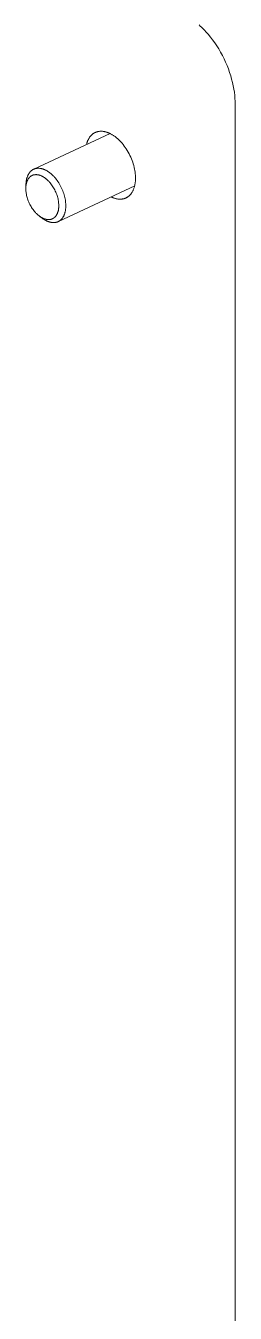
# Model space of a CAD drawing. Header units: millimetres. Extents: x -507 to 4570, y -12 to 3479.
# Drawn here: x 3109.6 to 3131, y 1291.6 to 1423.6 of the extents above; entities that cross this region are included whole.
import ezdxf

# ---------------------------------------------------------------- set-up
doc = ezdxf.new("R2010")
doc.units = ezdxf.units.MM
doc.layers.add('ZANO_R', color=7, linetype='Continuous', lineweight=0)

msp = doc.modelspace()

# ---------------------------------------------------------------- linework, layer by layer
at = {"layer": 'ZANO_R'}
for p, q in [((3127.33, 1423.64), (3127.45, 1423.53)), ((3127.45, 1423.53), (3127.56, 1423.42)), ((3127.56, 1423.42), (3127.68, 1423.31)), ((3127.68, 1423.31), (3127.8, 1423.19)), ((3127.8, 1423.19), (3127.92, 1423.06)), ((3127.92, 1423.06), (3128.03, 1422.94)), ((3128.03, 1422.94), (3128.27, 1422.68)), ((3128.27, 1422.68), (3128.49, 1422.4)), ((3128.49, 1422.4), (3128.71, 1422.11)), ((3128.71, 1422.11), (3128.93, 1421.81)), ((3128.93, 1421.81), (3129.14, 1421.5)), ((3129.14, 1421.5), (3129.34, 1421.18)), ((3129.34, 1421.18), (3129.53, 1420.85)), ((3129.53, 1420.85), (3129.71, 1420.52)), ((3129.71, 1420.52), (3129.88, 1420.17)), ((3129.88, 1420.17), (3130.04, 1419.83)), ((3130.04, 1419.83), (3130.19, 1419.48)), ((3130.19, 1419.48), (3130.33, 1419.13)), ((3130.33, 1419.13), (3130.45, 1418.78)), ((3130.45, 1418.78), (3130.57, 1418.43)), ((3130.57, 1418.43), (3130.66, 1418.08)), ((3130.66, 1418.08), (3130.75, 1417.73)), ((3130.75, 1417.73), (3130.83, 1417.4)), ((3130.83, 1417.4), (3130.89, 1417.06)), ((3130.89, 1417.06), (3130.94, 1416.74)), ((3130.94, 1416.74), (3130.98, 1416.42)), ((3130.98, 1416.42), (3131, 1416.11)), ((3131, 1416.11), (3131.02, 1415.81)), ((3131.02, 1415.81), (3131.02, 1415.52)), ((3131.02, 1161.66), (3131.02, 1415.52)), ((3110.44, 1408.87), (3118.22, 1412.51)), ((3116.13, 1412.12), (3116.16, 1412.16)), ((3116.16, 1412.16), (3116.19, 1412.2)), ((3116.19, 1412.2), (3116.22, 1412.24)), ((3116.22, 1412.24), (3116.25, 1412.28)), ((3116.25, 1412.28), (3116.29, 1412.31)), ((3116.29, 1412.31), (3116.32, 1412.35)), ((3116.32, 1412.35), (3116.36, 1412.38)), ((3116.36, 1412.38), (3116.39, 1412.41)), ((3116.39, 1412.41), (3116.43, 1412.45)), ((3116.43, 1412.45), (3116.47, 1412.48)), ((3116.47, 1412.48), (3116.51, 1412.5)), ((3116.51, 1412.5), (3116.53, 1412.52)), ((3116.53, 1412.52), (3116.55, 1412.53)), ((3116.55, 1412.53), (3116.57, 1412.54)), ((3116.57, 1412.54), (3116.59, 1412.55)), ((3116.59, 1412.55), (3116.61, 1412.57)), ((3116.61, 1412.57), (3116.63, 1412.58)), ((3116.63, 1412.58), (3116.65, 1412.59)), ((3116.65, 1412.59), (3116.67, 1412.6)), ((3116.67, 1412.6), (3116.69, 1412.61)), ((3116.69, 1412.61), (3116.71, 1412.62)), ((3116.71, 1412.62), (3116.73, 1412.63)), ((3116.73, 1412.63), (3116.76, 1412.64)), ((3116.76, 1412.64), (3116.78, 1412.65)), ((3116.78, 1412.65), (3116.8, 1412.66)), ((3116.8, 1412.66), (3116.82, 1412.66)), ((3116.82, 1412.66), (3116.84, 1412.67)), ((3116.84, 1412.67), (3116.89, 1412.69)), ((3116.89, 1412.69), (3116.93, 1412.7)), ((3116.93, 1412.7), (3116.98, 1412.71)), ((3116.98, 1412.71), (3117.03, 1412.72)), ((3117.03, 1412.72), (3117.07, 1412.73)), ((3117.07, 1412.73), (3117.12, 1412.73)), ((3117.12, 1412.73), (3117.17, 1412.74)), ((3117.17, 1412.74), (3117.21, 1412.74)), ((3117.21, 1412.74), (3117.26, 1412.75)), ((3117.26, 1412.75), (3117.31, 1412.75)), ((3117.31, 1412.75), (3117.36, 1412.74)), ((3117.36, 1412.74), (3117.41, 1412.74)), ((3117.41, 1412.74), (3117.46, 1412.74)), ((3117.46, 1412.74), (3117.5, 1412.73)), ((3117.5, 1412.73), (3117.55, 1412.73)), ((3117.55, 1412.73), (3117.6, 1412.72)), ((3117.6, 1412.72), (3117.65, 1412.71)), ((3117.65, 1412.71), (3117.7, 1412.7)), ((3117.7, 1412.7), (3117.75, 1412.69)), ((3117.75, 1412.69), (3117.8, 1412.67)), ((3117.8, 1412.67), (3117.85, 1412.66)), ((3117.85, 1412.66), (3117.89, 1412.65)), ((3117.89, 1412.65), (3117.94, 1412.63)), ((3117.94, 1412.63), (3117.99, 1412.61)), ((3117.99, 1412.61), (3118.04, 1412.59)), ((3118.04, 1412.59), (3118.09, 1412.57)), ((3118.09, 1412.57), (3118.13, 1412.55)), ((3118.13, 1412.55), (3118.18, 1412.53)), ((3118.18, 1412.53), (3118.23, 1412.51)), ((3118.23, 1412.51), (3118.27, 1412.48)), ((3118.27, 1412.48), (3118.33, 1412.45)), ((3118.33, 1412.45), (3118.39, 1412.42)), ((3118.39, 1412.42), (3118.45, 1412.39)), ((3118.45, 1412.39), (3118.5, 1412.35)), ((3118.5, 1412.35), (3118.56, 1412.31)), ((3118.56, 1412.31), (3118.62, 1412.27)), ((3118.62, 1412.27), (3118.68, 1412.23)), ((3118.68, 1412.23), (3118.74, 1412.19)), ((3118.74, 1412.19), (3118.8, 1412.14)), ((3118.8, 1412.14), (3118.86, 1412.1)), ((3115.81, 1411.38), (3115.83, 1411.44)), ((3115.83, 1411.44), (3115.84, 1411.49)), ((3115.84, 1411.49), (3115.86, 1411.54)), ((3115.86, 1411.54), (3115.87, 1411.6)), ((3115.87, 1411.6), (3115.89, 1411.65)), ((3115.89, 1411.65), (3115.91, 1411.7)), ((3115.91, 1411.7), (3115.93, 1411.75)), ((3115.93, 1411.75), (3115.95, 1411.8)), ((3115.95, 1411.8), (3115.98, 1411.85)), ((3115.98, 1411.85), (3116, 1411.9)), ((3116, 1411.9), (3116.02, 1411.94)), ((3116.02, 1411.94), (3116.05, 1411.99)), ((3116.05, 1411.99), (3116.07, 1412.03)), ((3116.07, 1412.03), (3116.1, 1412.08)), ((3116.1, 1412.08), (3116.13, 1412.12)), ((3118.86, 1412.1), (3118.92, 1412.05)), ((3118.92, 1412.05), (3118.98, 1411.99)), ((3118.98, 1411.99), (3119.04, 1411.94)), ((3119.04, 1411.94), (3119.1, 1411.89)), ((3119.1, 1411.89), (3119.15, 1411.83)), ((3119.15, 1411.83), (3119.21, 1411.77)), ((3119.21, 1411.77), (3119.27, 1411.71)), ((3119.27, 1411.71), (3119.33, 1411.65)), ((3119.33, 1411.65), (3119.45, 1411.52)), ((3119.45, 1411.52), (3119.56, 1411.38)), ((3119.56, 1411.38), (3119.67, 1411.23)), ((3119.67, 1411.23), (3119.78, 1411.08)), ((3119.78, 1411.08), (3119.88, 1410.93)), ((3119.88, 1410.93), (3119.98, 1410.77)), ((3119.98, 1410.77), (3120.08, 1410.6)), ((3120.08, 1410.6), (3120.17, 1410.43)), ((3120.17, 1410.43), (3120.25, 1410.26)), ((3120.25, 1410.26), (3120.33, 1410.09)), ((3120.33, 1410.09), (3120.41, 1409.92)), ((3120.41, 1409.92), (3120.48, 1409.74)), ((3120.48, 1409.74), (3120.54, 1409.56)), ((3120.54, 1409.56), (3120.6, 1409.39)), ((3109.8, 1408.19), (3109.78, 1408.15)), ((3109.82, 1408.24), (3109.8, 1408.19)), ((3109.84, 1408.28), (3109.82, 1408.24)), ((3109.87, 1408.32), (3109.84, 1408.28)), ((3109.89, 1408.36), (3109.87, 1408.32)), ((3109.91, 1408.4), (3109.89, 1408.36)), ((3109.94, 1408.44), (3109.91, 1408.4)), ((3109.97, 1408.48), (3109.94, 1408.44)), ((3109.99, 1408.52), (3109.97, 1408.48)), ((3110.01, 1408.53), (3109.99, 1408.52)), ((3110.02, 1408.55), (3110.01, 1408.53)), ((3110.04, 1408.57), (3110.02, 1408.55)), ((3110.05, 1408.59), (3110.04, 1408.57)), ((3110.07, 1408.6), (3110.05, 1408.59)), ((3110.08, 1408.62), (3110.07, 1408.6)), ((3110.1, 1408.63), (3110.08, 1408.62)), ((3110.11, 1408.65), (3110.1, 1408.63)), ((3110.13, 1408.67), (3110.11, 1408.65)), ((3110.15, 1408.68), (3110.13, 1408.67)), ((3110.16, 1408.69), (3110.15, 1408.68)), ((3110.18, 1408.71), (3110.16, 1408.69)), ((3110.2, 1408.72), (3110.18, 1408.71)), ((3110.18, 1408.18), (3110.2, 1408.19)), ((3110.21, 1408.73), (3110.2, 1408.72)), ((3110.2, 1408.19), (3110.22, 1408.19)), ((3110.23, 1408.75), (3110.21, 1408.73)), ((3110.22, 1408.19), (3110.23, 1408.2)), ((3110.25, 1408.76), (3110.23, 1408.75)), ((3110.23, 1408.2), (3110.25, 1408.21)), ((3110.27, 1408.77), (3110.25, 1408.76)), ((3110.25, 1408.21), (3110.27, 1408.22)), ((3110.29, 1408.78), (3110.27, 1408.77)), ((3110.27, 1408.22), (3110.28, 1408.23)), ((3110.28, 1408.23), (3110.3, 1408.23)), ((3110.3, 1408.8), (3110.29, 1408.78)), ((3110.32, 1408.81), (3110.3, 1408.8)), ((3110.3, 1408.23), (3110.32, 1408.24)), ((3110.34, 1408.82), (3110.32, 1408.81)), ((3110.32, 1408.24), (3110.34, 1408.25)), ((3110.36, 1408.83), (3110.34, 1408.82)), ((3110.34, 1408.25), (3110.35, 1408.25)), ((3110.35, 1408.25), (3110.37, 1408.26)), ((3110.38, 1408.84), (3110.36, 1408.83)), ((3110.37, 1408.26), (3110.39, 1408.26)), ((3110.4, 1408.85), (3110.38, 1408.84)), ((3110.39, 1408.26), (3110.41, 1408.27)), ((3110.42, 1408.85), (3110.4, 1408.85)), ((3110.41, 1408.27), (3110.43, 1408.27)), ((3110.44, 1408.86), (3110.42, 1408.85)), ((3110.43, 1408.27), (3110.45, 1408.28)), ((3110.46, 1408.87), (3110.44, 1408.86)), ((3110.45, 1408.28), (3110.46, 1408.28)), ((3110.48, 1408.88), (3110.46, 1408.87)), ((3110.46, 1408.28), (3110.48, 1408.28)), ((3110.5, 1408.89), (3110.48, 1408.88)), ((3110.48, 1408.28), (3110.5, 1408.29)), ((3110.52, 1408.89), (3110.5, 1408.89)), ((3110.5, 1408.29), (3110.52, 1408.29)), ((3110.54, 1408.9), (3110.52, 1408.89)), ((3110.52, 1408.29), (3110.54, 1408.29)), ((3110.56, 1408.91), (3110.54, 1408.9)), ((3110.54, 1408.29), (3110.56, 1408.29)), ((3110.58, 1408.91), (3110.56, 1408.91)), ((3110.56, 1408.29), (3110.58, 1408.29)), ((3110.6, 1408.92), (3110.58, 1408.91)), ((3110.58, 1408.29), (3110.6, 1408.3)), ((3110.62, 1408.92), (3110.6, 1408.92)), ((3110.6, 1408.3), (3110.62, 1408.3)), ((3110.64, 1408.93), (3110.62, 1408.92)), ((3110.62, 1408.3), (3110.64, 1408.3)), ((3110.66, 1408.93), (3110.64, 1408.93)), ((3110.64, 1408.3), (3110.65, 1408.3)), ((3110.65, 1408.3), (3110.67, 1408.3)), ((3110.68, 1408.94), (3110.66, 1408.93)), ((3110.67, 1408.3), (3110.69, 1408.3)), ((3110.7, 1408.94), (3110.68, 1408.94)), ((3110.69, 1408.3), (3110.71, 1408.3)), ((3110.72, 1408.94), (3110.7, 1408.94)), ((3110.71, 1408.3), (3110.73, 1408.29)), ((3110.75, 1408.94), (3110.72, 1408.94)), ((3110.73, 1408.29), (3110.77, 1408.29)), ((3110.77, 1408.95), (3110.75, 1408.94)), ((3110.79, 1408.95), (3110.77, 1408.95)), ((3110.77, 1408.29), (3110.81, 1408.29)), ((3110.81, 1408.95), (3110.79, 1408.95)), ((3110.83, 1408.95), (3110.81, 1408.95)), ((3110.81, 1408.29), (3110.85, 1408.28)), ((3110.85, 1408.95), (3110.83, 1408.95)), ((3110.9, 1408.95), (3110.85, 1408.95)), ((3110.85, 1408.28), (3110.89, 1408.27)), ((3110.89, 1408.27), (3110.93, 1408.26)), ((3110.94, 1408.95), (3110.9, 1408.95)), ((3110.93, 1408.26), (3110.97, 1408.25)), ((3110.98, 1408.95), (3110.94, 1408.95)), ((3110.97, 1408.25), (3111, 1408.24)), ((3111.03, 1408.94), (3110.98, 1408.95)), ((3111, 1408.24), (3111.04, 1408.23)), ((3111.07, 1408.94), (3111.03, 1408.94)), ((3111.04, 1408.23), (3111.08, 1408.22)), ((3111.12, 1408.93), (3111.07, 1408.94)), ((3111.08, 1408.22), (3111.12, 1408.2)), ((3111.16, 1408.92), (3111.12, 1408.93)), ((3111.12, 1408.2), (3111.16, 1408.19)), ((3111.2, 1408.91), (3111.16, 1408.92)), ((3111.16, 1408.19), (3111.2, 1408.17)), ((3111.25, 1408.9), (3111.2, 1408.91)), ((3111.29, 1408.89), (3111.25, 1408.9)), ((3111.33, 1408.88), (3111.29, 1408.89)), ((3111.38, 1408.86), (3111.33, 1408.88)), ((3111.42, 1408.85), (3111.38, 1408.86)), ((3111.46, 1408.83), (3111.42, 1408.85)), ((3111.51, 1408.81), (3111.46, 1408.83)), ((3111.55, 1408.8), (3111.51, 1408.81)), ((3111.59, 1408.78), (3111.55, 1408.8)), ((3111.64, 1408.75), (3111.59, 1408.78)), ((3111.68, 1408.73), (3111.64, 1408.75)), ((3111.73, 1408.71), (3111.68, 1408.73)), ((3111.78, 1408.68), (3111.73, 1408.71)), ((3111.82, 1408.65), (3111.78, 1408.68)), ((3111.87, 1408.62), (3111.82, 1408.65)), ((3111.92, 1408.59), (3111.87, 1408.62)), ((3111.96, 1408.56), (3111.92, 1408.59)), ((3112.01, 1408.52), (3111.96, 1408.56)), ((3112.06, 1408.49), (3112.01, 1408.52)), ((3112.11, 1408.45), (3112.06, 1408.49)), ((3112.16, 1408.41), (3112.11, 1408.45)), ((3112.2, 1408.37), (3112.16, 1408.41)), ((3112.25, 1408.32), (3112.2, 1408.37)), ((3112.3, 1408.28), (3112.25, 1408.32)), ((3112.35, 1408.24), (3112.3, 1408.28)), ((3112.39, 1408.19), (3112.35, 1408.24)), ((3112.44, 1408.14), (3112.39, 1408.19)), ((3120.6, 1409.39), (3120.65, 1409.22)), ((3120.65, 1409.22), (3120.69, 1409.04)), ((3120.69, 1409.04), (3120.73, 1408.87)), ((3120.73, 1408.87), (3120.76, 1408.71)), ((3120.76, 1408.71), (3120.78, 1408.54)), ((3120.78, 1408.54), (3120.8, 1408.39)), ((3120.8, 1408.39), (3120.81, 1408.23)), ((3120.81, 1408.23), (3120.82, 1408.08)), ((3109.6, 1406.99), (3109.61, 1407.04)), ((3109.6, 1406.94), (3109.6, 1406.99)), ((3109.6, 1406.89), (3109.6, 1406.94)), ((3109.6, 1406.84), (3109.6, 1406.89)), ((3109.61, 1407.08), (3109.62, 1407.39)), ((3109.61, 1407.08), (3109.62, 1407.13)), ((3109.61, 1407.04), (3109.61, 1407.08)), ((3109.63, 1407.44), (3109.62, 1407.39)), ((3109.62, 1407.18), (3109.63, 1407.22)), ((3109.62, 1407.13), (3109.62, 1407.18)), ((3109.64, 1407.55), (3109.63, 1407.49)), ((3109.63, 1407.49), (3109.63, 1407.44)), ((3109.63, 1407.27), (3109.64, 1407.31)), ((3109.63, 1407.22), (3109.63, 1407.27)), ((3109.65, 1407.65), (3109.64, 1407.6)), ((3109.64, 1407.6), (3109.64, 1407.55)), ((3109.64, 1407.31), (3109.65, 1407.36)), ((3109.66, 1407.7), (3109.65, 1407.65)), ((3109.65, 1407.36), (3109.66, 1407.4)), ((3109.67, 1407.75), (3109.66, 1407.7)), ((3109.66, 1407.4), (3109.67, 1407.45)), ((3109.68, 1407.81), (3109.67, 1407.75)), ((3109.67, 1407.45), (3109.69, 1407.49)), ((3109.69, 1407.86), (3109.68, 1407.81)), ((3109.7, 1407.91), (3109.69, 1407.86)), ((3109.69, 1407.49), (3109.7, 1407.54)), ((3109.72, 1407.96), (3109.7, 1407.91)), ((3109.7, 1407.54), (3109.72, 1407.58)), ((3109.73, 1408), (3109.72, 1407.96)), ((3109.72, 1407.58), (3109.73, 1407.62)), ((3109.75, 1408.05), (3109.73, 1408)), ((3109.73, 1407.62), (3109.75, 1407.66)), ((3109.76, 1408.1), (3109.75, 1408.05)), ((3109.75, 1407.66), (3109.77, 1407.7)), ((3109.78, 1408.15), (3109.76, 1408.1)), ((3109.77, 1407.7), (3109.78, 1407.74)), ((3109.78, 1407.74), (3109.8, 1407.78)), ((3109.8, 1407.78), (3109.82, 1407.81)), ((3109.82, 1407.81), (3109.85, 1407.85)), ((3109.85, 1407.85), (3109.86, 1407.87)), ((3109.86, 1407.87), (3109.87, 1407.88)), ((3109.87, 1407.88), (3109.88, 1407.9)), ((3109.88, 1407.9), (3109.89, 1407.92)), ((3109.89, 1407.92), (3109.91, 1407.93)), ((3109.91, 1407.93), (3109.92, 1407.95)), ((3109.92, 1407.95), (3109.93, 1407.96)), ((3109.93, 1407.96), (3109.94, 1407.98)), ((3109.94, 1407.98), (3109.96, 1407.99)), ((3109.96, 1407.99), (3109.97, 1408.01)), ((3109.97, 1408.01), (3109.98, 1408.02)), ((3109.98, 1408.02), (3110, 1408.04)), ((3110, 1408.04), (3110.01, 1408.05)), ((3110.01, 1408.05), (3110.03, 1408.06)), ((3110.03, 1408.06), (3110.04, 1408.08)), ((3110.04, 1408.08), (3110.06, 1408.09)), ((3110.06, 1408.09), (3110.07, 1408.1)), ((3110.07, 1408.1), (3110.09, 1408.11)), ((3110.09, 1408.11), (3110.1, 1408.12)), ((3110.1, 1408.12), (3110.12, 1408.14)), ((3110.12, 1408.14), (3110.13, 1408.15)), ((3110.13, 1408.15), (3110.15, 1408.16)), ((3110.15, 1408.16), (3110.17, 1408.17)), ((3110.17, 1408.17), (3110.18, 1408.18)), ((3111.2, 1408.17), (3111.23, 1408.15)), ((3111.23, 1408.15), (3111.27, 1408.13)), ((3111.27, 1408.13), (3111.31, 1408.11)), ((3111.31, 1408.11), (3111.35, 1408.09)), ((3111.35, 1408.09), (3111.38, 1408.07)), ((3111.38, 1408.07), (3111.42, 1408.05)), ((3111.42, 1408.05), (3111.46, 1408.02)), ((3111.46, 1408.02), (3111.5, 1408)), ((3111.5, 1408), (3111.54, 1407.97)), ((3111.54, 1407.97), (3111.58, 1407.94)), ((3111.58, 1407.94), (3111.62, 1407.91)), ((3111.62, 1407.91), (3111.66, 1407.88)), ((3111.66, 1407.88), (3111.7, 1407.85)), ((3111.7, 1407.85), (3111.74, 1407.81)), ((3111.74, 1407.81), (3111.78, 1407.78)), ((3111.78, 1407.78), (3111.82, 1407.74)), ((3111.82, 1407.74), (3111.86, 1407.7)), ((3111.86, 1407.7), (3111.9, 1407.67)), ((3111.9, 1407.67), (3111.94, 1407.62)), ((3111.94, 1407.62), (3111.98, 1407.58)), ((3111.98, 1407.58), (3112.01, 1407.54)), ((3112.01, 1407.54), (3112.09, 1407.45)), ((3112.09, 1407.45), (3112.16, 1407.36)), ((3112.16, 1407.36), (3112.24, 1407.26)), ((3112.24, 1407.26), (3112.31, 1407.16)), ((3112.31, 1407.16), (3112.38, 1407.06)), ((3112.38, 1407.06), (3112.44, 1406.95)), ((3112.49, 1408.09), (3112.44, 1408.14)), ((3112.44, 1406.95), (3112.5, 1406.84)), ((3112.54, 1408.04), (3112.49, 1408.09)), ((3112.63, 1407.93), (3112.54, 1408.04)), ((3112.72, 1407.82), (3112.63, 1407.93)), ((3112.81, 1407.7), (3112.72, 1407.82)), ((3112.89, 1407.58), (3112.81, 1407.7)), ((3112.97, 1407.45), (3112.89, 1407.58)), ((3120.74, 1407.14), (3112.96, 1403.5)), ((3113.05, 1407.32), (3112.97, 1407.45)), ((3113.13, 1407.19), (3113.05, 1407.32)), ((3113.2, 1407.06), (3113.13, 1407.19)), ((3113.27, 1406.92), (3113.2, 1407.06)), ((3113.33, 1406.78), (3113.27, 1406.92)), ((3120.67, 1406.92), (3120.65, 1406.86)), ((3120.69, 1406.98), (3120.67, 1406.92)), ((3120.71, 1407.05), (3120.69, 1406.98)), ((3120.73, 1407.11), (3120.71, 1407.05)), ((3120.74, 1407.18), (3120.73, 1407.11)), ((3120.76, 1407.25), (3120.74, 1407.18)), ((3120.77, 1407.31), (3120.76, 1407.25)), ((3120.78, 1407.38), (3120.77, 1407.31)), ((3120.79, 1407.45), (3120.78, 1407.38)), ((3120.8, 1407.52), (3120.79, 1407.45)), ((3120.81, 1407.59), (3120.8, 1407.52)), ((3120.82, 1407.73), (3120.81, 1407.66)), ((3120.81, 1407.66), (3120.81, 1407.59)), ((3120.82, 1408.08), (3120.82, 1407.94)), ((3120.82, 1407.94), (3120.82, 1407.87)), ((3120.82, 1407.87), (3120.82, 1407.8)), ((3120.82, 1407.8), (3120.82, 1407.73)), ((3109.6, 1406.8), (3109.6, 1406.84)), ((3109.61, 1406.7), (3109.6, 1406.8)), ((3109.61, 1406.6), (3109.61, 1406.7)), ((3109.63, 1406.5), (3109.61, 1406.6)), ((3109.64, 1406.39), (3109.63, 1406.5)), ((3109.66, 1406.28), (3109.64, 1406.39)), ((3109.68, 1406.17), (3109.66, 1406.28)), ((3109.71, 1406.06), (3109.68, 1406.17)), ((3109.74, 1405.94), (3109.71, 1406.06)), ((3109.78, 1405.83), (3109.74, 1405.94)), ((3109.82, 1405.71), (3109.78, 1405.83)), ((3109.86, 1405.6), (3109.82, 1405.71)), ((3109.91, 1405.48), (3109.86, 1405.6)), ((3112.5, 1406.84), (3112.56, 1406.73)), ((3112.56, 1406.73), (3112.62, 1406.61)), ((3112.62, 1406.61), (3112.67, 1406.5)), ((3112.67, 1406.5), (3112.72, 1406.38)), ((3112.72, 1406.38), (3112.76, 1406.27)), ((3112.76, 1406.27), (3112.8, 1406.15)), ((3112.8, 1406.15), (3112.84, 1406.04)), ((3112.84, 1406.04), (3112.87, 1405.92)), ((3112.87, 1405.92), (3112.9, 1405.81)), ((3112.9, 1405.81), (3112.92, 1405.7)), ((3112.92, 1405.7), (3112.94, 1405.59)), ((3112.94, 1405.59), (3112.95, 1405.49)), ((3113.39, 1406.64), (3113.33, 1406.78)), ((3113.44, 1406.5), (3113.39, 1406.64)), ((3113.49, 1406.36), (3113.44, 1406.5)), ((3113.53, 1406.22), (3113.49, 1406.36)), ((3113.57, 1406.08), (3113.53, 1406.22)), ((3113.6, 1405.95), (3113.57, 1406.08)), ((3113.63, 1405.81), (3113.6, 1405.95)), ((3113.65, 1405.68), (3113.63, 1405.81)), ((3113.67, 1405.56), (3113.65, 1405.68)), ((3113.68, 1405.43), (3113.67, 1405.56)), ((3118.38, 1405.99), (3118.33, 1406.01)), ((3118.44, 1405.96), (3118.38, 1405.99)), ((3118.5, 1405.94), (3118.44, 1405.96)), ((3118.55, 1405.91), (3118.5, 1405.94)), ((3118.61, 1405.89), (3118.55, 1405.91)), ((3118.67, 1405.87), (3118.61, 1405.89)), ((3118.73, 1405.86), (3118.67, 1405.87)), ((3118.79, 1405.84), (3118.73, 1405.86)), ((3118.84, 1405.83), (3118.79, 1405.84)), ((3118.9, 1405.81), (3118.84, 1405.83)), ((3118.96, 1405.8), (3118.9, 1405.81)), ((3119.02, 1405.79), (3118.96, 1405.8)), ((3119.08, 1405.79), (3119.02, 1405.79)), ((3119.14, 1405.78), (3119.08, 1405.79)), ((3119.17, 1405.78), (3119.14, 1405.78)), ((3119.2, 1405.78), (3119.17, 1405.78)), ((3119.22, 1405.78), (3119.2, 1405.78)), ((3119.25, 1405.78), (3119.22, 1405.78)), ((3119.28, 1405.78), (3119.25, 1405.78)), ((3119.31, 1405.78), (3119.28, 1405.78)), ((3119.34, 1405.78), (3119.31, 1405.78)), ((3119.37, 1405.78), (3119.34, 1405.78)), ((3119.4, 1405.79), (3119.37, 1405.78)), ((3119.43, 1405.79), (3119.4, 1405.79)), ((3119.45, 1405.79), (3119.43, 1405.79)), ((3119.48, 1405.8), (3119.45, 1405.79)), ((3119.51, 1405.8), (3119.48, 1405.8)), ((3119.54, 1405.81), (3119.51, 1405.8)), ((3119.57, 1405.81), (3119.54, 1405.81)), ((3119.59, 1405.82), (3119.57, 1405.81)), ((3119.62, 1405.83), (3119.59, 1405.82)), ((3119.65, 1405.83), (3119.62, 1405.83)), ((3119.67, 1405.84), (3119.65, 1405.83)), ((3119.7, 1405.85), (3119.67, 1405.84)), ((3119.73, 1405.86), (3119.7, 1405.85)), ((3119.75, 1405.87), (3119.73, 1405.86)), ((3119.78, 1405.88), (3119.75, 1405.87)), ((3119.81, 1405.89), (3119.78, 1405.88)), ((3119.83, 1405.9), (3119.81, 1405.89)), ((3119.86, 1405.91), (3119.83, 1405.9)), ((3119.88, 1405.93), (3119.86, 1405.91)), ((3119.91, 1405.94), (3119.88, 1405.93)), ((3119.93, 1405.95), (3119.91, 1405.94)), ((3119.96, 1405.97), (3119.93, 1405.95)), ((3119.98, 1405.98), (3119.96, 1405.97)), ((3120.01, 1406), (3119.98, 1405.98)), ((3120.03, 1406.01), (3120.01, 1406)), ((3120.05, 1406.03), (3120.03, 1406.01)), ((3120.08, 1406.05), (3120.05, 1406.03)), ((3120.1, 1406.06), (3120.08, 1406.05)), ((3120.12, 1406.08), (3120.1, 1406.06)), ((3120.14, 1406.1), (3120.12, 1406.08)), ((3120.17, 1406.12), (3120.14, 1406.1)), ((3120.19, 1406.14), (3120.17, 1406.12)), ((3120.21, 1406.16), (3120.19, 1406.14)), ((3120.23, 1406.18), (3120.21, 1406.16)), ((3120.25, 1406.2), (3120.23, 1406.18)), ((3120.27, 1406.22), (3120.25, 1406.2)), ((3120.29, 1406.24), (3120.27, 1406.22)), ((3120.31, 1406.26), (3120.29, 1406.24)), ((3120.33, 1406.29), (3120.31, 1406.26)), ((3120.35, 1406.31), (3120.33, 1406.29)), ((3120.37, 1406.33), (3120.35, 1406.31)), ((3120.39, 1406.36), (3120.37, 1406.33)), ((3120.4, 1406.38), (3120.39, 1406.36)), ((3120.42, 1406.41), (3120.4, 1406.38)), ((3120.45, 1406.46), (3120.42, 1406.41)), ((3120.49, 1406.51), (3120.45, 1406.46)), ((3120.52, 1406.57), (3120.49, 1406.51)), ((3120.55, 1406.62), (3120.52, 1406.57)), ((3120.58, 1406.68), (3120.55, 1406.62)), ((3120.6, 1406.74), (3120.58, 1406.68)), ((3120.63, 1406.8), (3120.6, 1406.74)), ((3120.65, 1406.86), (3120.63, 1406.8)), ((3109.96, 1405.37), (3109.91, 1405.48)), ((3110.02, 1405.25), (3109.96, 1405.37)), ((3110.07, 1405.14), (3110.02, 1405.25)), ((3110.14, 1405.03), (3110.07, 1405.14)), ((3110.2, 1404.93), (3110.14, 1405.03)), ((3110.27, 1404.82), (3110.2, 1404.93)), ((3110.34, 1404.72), (3110.27, 1404.82)), ((3110.41, 1404.62), (3110.34, 1404.72)), ((3110.49, 1404.53), (3110.41, 1404.62)), ((3110.57, 1404.44), (3110.49, 1404.53)), ((3110.6, 1404.4), (3110.57, 1404.44)), ((3110.64, 1404.36), (3110.6, 1404.4)), ((3110.68, 1404.32), (3110.64, 1404.36)), ((3110.72, 1404.28), (3110.68, 1404.32)), ((3110.76, 1404.24), (3110.72, 1404.28)), ((3110.8, 1404.2), (3110.76, 1404.24)), ((3112.79, 1404.25), (3112.78, 1404.21)), ((3112.81, 1404.28), (3112.79, 1404.25)), ((3112.83, 1404.32), (3112.81, 1404.28)), ((3112.85, 1404.36), (3112.83, 1404.32)), ((3112.86, 1404.41), (3112.85, 1404.36)), ((3112.88, 1404.45), (3112.86, 1404.41)), ((3112.89, 1404.49), (3112.88, 1404.45)), ((3112.9, 1404.53), (3112.89, 1404.49)), ((3112.92, 1404.58), (3112.9, 1404.53)), ((3112.93, 1404.62), (3112.92, 1404.58)), ((3112.94, 1404.67), (3112.93, 1404.62)), ((3112.95, 1404.76), (3112.94, 1404.71)), ((3112.94, 1404.71), (3112.94, 1404.67)), ((3112.95, 1405.49), (3112.96, 1405.38)), ((3112.96, 1404.81), (3112.95, 1404.76)), ((3112.96, 1405.38), (3112.97, 1405.28)), ((3112.97, 1404.9), (3112.96, 1404.85)), ((3112.96, 1404.85), (3112.96, 1404.81)), ((3112.97, 1405.28), (3112.98, 1405.19)), ((3112.98, 1405.04), (3112.97, 1405)), ((3112.97, 1405), (3112.97, 1404.95)), ((3112.97, 1404.95), (3112.97, 1404.9)), ((3112.98, 1405.19), (3112.98, 1405.14)), ((3112.98, 1405.14), (3112.98, 1405.09)), ((3112.98, 1405.09), (3112.98, 1405.04)), ((3113.54, 1404.2), (3113.56, 1404.25)), ((3113.56, 1404.25), (3113.58, 1404.3)), ((3113.58, 1404.3), (3113.6, 1404.35)), ((3113.6, 1404.35), (3113.61, 1404.4)), ((3113.61, 1404.4), (3113.63, 1404.46)), ((3113.63, 1404.46), (3113.64, 1404.51)), ((3113.64, 1404.51), (3113.65, 1404.57)), ((3113.65, 1404.57), (3113.66, 1404.62)), ((3113.66, 1404.62), (3113.67, 1404.68)), ((3113.67, 1404.68), (3113.68, 1404.73)), ((3113.69, 1405.31), (3113.68, 1405.43)), ((3113.68, 1404.79), (3113.69, 1404.85)), ((3113.68, 1404.73), (3113.68, 1404.79)), ((3113.7, 1405.19), (3113.69, 1405.31)), ((3113.69, 1404.9), (3113.7, 1404.96)), ((3113.69, 1404.85), (3113.69, 1404.9)), ((3113.7, 1405.13), (3113.7, 1405.19)), ((3113.7, 1405.08), (3113.7, 1405.13)), ((3113.7, 1405.02), (3113.7, 1405.08)), ((3113.7, 1404.96), (3113.7, 1405.02)), ((3110.84, 1404.17), (3110.8, 1404.2)), ((3110.88, 1404.14), (3110.84, 1404.17)), ((3110.92, 1404.1), (3110.88, 1404.14)), ((3110.96, 1404.07), (3110.92, 1404.1)), ((3111, 1404.04), (3110.96, 1404.07)), ((3111.04, 1404.01), (3111, 1404.04)), ((3111.08, 1403.99), (3111.04, 1404.01)), ((3111.29, 1403.82), (3111.04, 1404.01)), ((3111.12, 1403.96), (3111.08, 1403.99)), ((3111.16, 1403.94), (3111.12, 1403.96)), ((3111.19, 1403.91), (3111.16, 1403.94)), ((3111.23, 1403.89), (3111.19, 1403.91)), ((3111.27, 1403.87), (3111.23, 1403.89)), ((3111.31, 1403.85), (3111.27, 1403.87)), ((3111.29, 1403.82), (3111.35, 1403.78)), ((3111.35, 1403.83), (3111.31, 1403.85)), ((3111.38, 1403.81), (3111.35, 1403.83)), ((3111.35, 1403.78), (3111.4, 1403.75)), ((3111.42, 1403.8), (3111.38, 1403.81)), ((3111.4, 1403.75), (3111.45, 1403.71)), ((3111.46, 1403.78), (3111.42, 1403.8)), ((3111.45, 1403.71), (3111.5, 1403.68)), ((3111.5, 1403.77), (3111.46, 1403.78)), ((3111.54, 1403.75), (3111.5, 1403.77)), ((3111.5, 1403.68), (3111.56, 1403.64)), ((3111.57, 1403.74), (3111.54, 1403.75)), ((3111.56, 1403.64), (3111.62, 1403.61)), ((3111.61, 1403.73), (3111.57, 1403.74)), ((3111.65, 1403.72), (3111.61, 1403.73)), ((3111.62, 1403.61), (3111.67, 1403.58)), ((3111.69, 1403.71), (3111.65, 1403.72)), ((3111.67, 1403.58), (3111.73, 1403.55)), ((3111.73, 1403.7), (3111.69, 1403.71)), ((3111.77, 1403.7), (3111.73, 1403.7)), ((3111.73, 1403.55), (3111.77, 1403.53)), ((3111.81, 1403.69), (3111.77, 1403.7)), ((3111.77, 1403.53), (3111.82, 1403.51)), ((3111.85, 1403.69), (3111.81, 1403.69)), ((3111.82, 1403.51), (3111.87, 1403.49)), ((3111.87, 1403.69), (3111.85, 1403.69)), ((3111.89, 1403.69), (3111.87, 1403.69)), ((3111.87, 1403.49), (3111.91, 1403.48)), ((3111.91, 1403.69), (3111.89, 1403.69)), ((3111.92, 1403.69), (3111.91, 1403.69)), ((3111.91, 1403.48), (3111.96, 1403.46)), ((3111.94, 1403.69), (3111.92, 1403.69)), ((3111.96, 1403.69), (3111.94, 1403.69)), ((3111.98, 1403.69), (3111.96, 1403.69)), ((3111.96, 1403.46), (3112.01, 1403.45)), ((3112, 1403.69), (3111.98, 1403.69)), ((3112.02, 1403.69), (3112, 1403.69)), ((3112.01, 1403.45), (3112.05, 1403.43)), ((3112.04, 1403.69), (3112.02, 1403.69)), ((3112.06, 1403.69), (3112.04, 1403.69)), ((3112.05, 1403.43), (3112.1, 1403.42)), ((3112.08, 1403.7), (3112.06, 1403.69)), ((3112.1, 1403.7), (3112.08, 1403.7)), ((3112.11, 1403.7), (3112.1, 1403.7)), ((3112.1, 1403.42), (3112.15, 1403.41)), ((3112.13, 1403.71), (3112.11, 1403.7)), ((3112.15, 1403.71), (3112.13, 1403.71)), ((3112.17, 1403.71), (3112.15, 1403.71)), ((3112.15, 1403.41), (3112.19, 1403.4)), ((3112.19, 1403.72), (3112.17, 1403.71)), ((3112.21, 1403.72), (3112.19, 1403.72)), ((3112.19, 1403.4), (3112.24, 1403.39)), ((3112.22, 1403.73), (3112.21, 1403.72)), ((3112.24, 1403.74), (3112.22, 1403.73)), ((3112.26, 1403.74), (3112.24, 1403.74)), ((3112.24, 1403.39), (3112.29, 1403.39)), ((3112.28, 1403.75), (3112.26, 1403.74)), ((3112.3, 1403.76), (3112.28, 1403.75)), ((3112.29, 1403.39), (3112.33, 1403.38)), ((3112.31, 1403.76), (3112.3, 1403.76)), ((3112.33, 1403.77), (3112.31, 1403.76)), ((3112.35, 1403.78), (3112.33, 1403.77)), ((3112.33, 1403.38), (3112.36, 1403.38)), ((3112.36, 1403.79), (3112.35, 1403.78)), ((3112.38, 1403.8), (3112.36, 1403.79)), ((3112.36, 1403.38), (3112.38, 1403.38)), ((3112.4, 1403.81), (3112.38, 1403.8)), ((3112.38, 1403.38), (3112.4, 1403.38)), ((3112.41, 1403.82), (3112.4, 1403.81)), ((3112.4, 1403.38), (3112.43, 1403.38)), ((3112.43, 1403.83), (3112.41, 1403.82)), ((3112.45, 1403.84), (3112.43, 1403.83)), ((3112.43, 1403.38), (3112.45, 1403.38)), ((3112.46, 1403.85), (3112.45, 1403.84)), ((3112.45, 1403.38), (3112.47, 1403.38)), ((3112.48, 1403.86), (3112.46, 1403.85)), ((3112.47, 1403.38), (3112.5, 1403.38)), ((3112.49, 1403.87), (3112.48, 1403.86)), ((3112.51, 1403.88), (3112.49, 1403.87)), ((3112.5, 1403.38), (3112.52, 1403.38)), ((3112.52, 1403.89), (3112.51, 1403.88)), ((3112.54, 1403.91), (3112.52, 1403.89)), ((3112.52, 1403.38), (3112.54, 1403.38)), ((3112.55, 1403.92), (3112.54, 1403.91)), ((3112.54, 1403.38), (3112.57, 1403.39)), ((3112.57, 1403.93), (3112.55, 1403.92)), ((3112.58, 1403.95), (3112.57, 1403.93)), ((3112.57, 1403.39), (3112.59, 1403.39)), ((3112.59, 1403.96), (3112.58, 1403.95)), ((3112.61, 1403.97), (3112.59, 1403.96)), ((3112.59, 1403.39), (3112.61, 1403.39)), ((3112.62, 1403.99), (3112.61, 1403.97)), ((3112.61, 1403.39), (3112.64, 1403.39)), ((3112.63, 1404), (3112.62, 1403.99)), ((3112.65, 1404.02), (3112.63, 1404)), ((3112.64, 1403.39), (3112.66, 1403.4)), ((3112.66, 1404.04), (3112.65, 1404.02)), ((3112.67, 1404.05), (3112.66, 1404.04)), ((3112.66, 1403.4), (3112.68, 1403.4)), ((3112.69, 1404.07), (3112.67, 1404.05)), ((3112.68, 1403.4), (3112.7, 1403.41)), ((3112.7, 1404.08), (3112.69, 1404.07)), ((3112.71, 1404.1), (3112.7, 1404.08)), ((3112.7, 1403.41), (3112.72, 1403.41)), ((3112.72, 1404.12), (3112.71, 1404.1)), ((3112.73, 1404.14), (3112.72, 1404.12)), ((3112.72, 1403.41), (3112.75, 1403.42)), ((3112.75, 1404.17), (3112.73, 1404.14)), ((3112.78, 1404.21), (3112.75, 1404.17)), ((3112.75, 1403.42), (3112.77, 1403.43)), ((3112.77, 1403.43), (3112.79, 1403.43)), ((3112.79, 1403.43), (3112.81, 1403.44)), ((3112.81, 1403.44), (3112.83, 1403.45)), ((3112.83, 1403.45), (3112.85, 1403.45)), ((3112.85, 1403.45), (3112.88, 1403.46)), ((3112.88, 1403.46), (3112.9, 1403.47)), ((3112.9, 1403.47), (3112.92, 1403.48)), ((3112.92, 1403.48), (3112.94, 1403.49)), ((3112.94, 1403.49), (3112.96, 1403.5)), ((3112.96, 1403.5), (3112.98, 1403.51)), ((3112.98, 1403.51), (3113, 1403.52)), ((3113, 1403.52), (3113.02, 1403.54)), ((3113.02, 1403.54), (3113.04, 1403.55)), ((3113.04, 1403.55), (3113.06, 1403.56)), ((3113.06, 1403.56), (3113.08, 1403.57)), ((3113.08, 1403.57), (3113.1, 1403.59)), ((3113.1, 1403.59), (3113.11, 1403.6)), ((3113.11, 1403.6), (3113.13, 1403.62)), ((3113.13, 1403.62), (3113.15, 1403.63)), ((3113.15, 1403.63), (3113.17, 1403.65)), ((3113.17, 1403.65), (3113.19, 1403.66)), ((3113.19, 1403.66), (3113.2, 1403.68)), ((3113.2, 1403.68), (3113.22, 1403.69)), ((3113.22, 1403.69), (3113.24, 1403.71)), ((3113.24, 1403.71), (3113.25, 1403.73)), ((3113.25, 1403.73), (3113.27, 1403.75)), ((3113.27, 1403.75), (3113.29, 1403.76)), ((3113.29, 1403.76), (3113.3, 1403.78)), ((3113.3, 1403.78), (3113.32, 1403.8)), ((3113.32, 1403.8), (3113.33, 1403.82)), ((3113.33, 1403.82), (3113.35, 1403.84)), ((3113.35, 1403.84), (3113.36, 1403.86)), ((3113.36, 1403.86), (3113.38, 1403.88)), ((3113.38, 1403.88), (3113.39, 1403.9)), ((3113.39, 1403.9), (3113.4, 1403.92)), ((3113.4, 1403.92), (3113.43, 1403.96)), ((3113.43, 1403.96), (3113.46, 1404.01)), ((3113.46, 1404.01), (3113.48, 1404.05)), ((3113.48, 1404.05), (3113.5, 1404.1)), ((3113.5, 1404.1), (3113.52, 1404.15)), ((3113.52, 1404.15), (3113.54, 1404.2))]:
    msp.add_line(p, q, dxfattribs=at)

doc.saveas('drawing.dxf')
